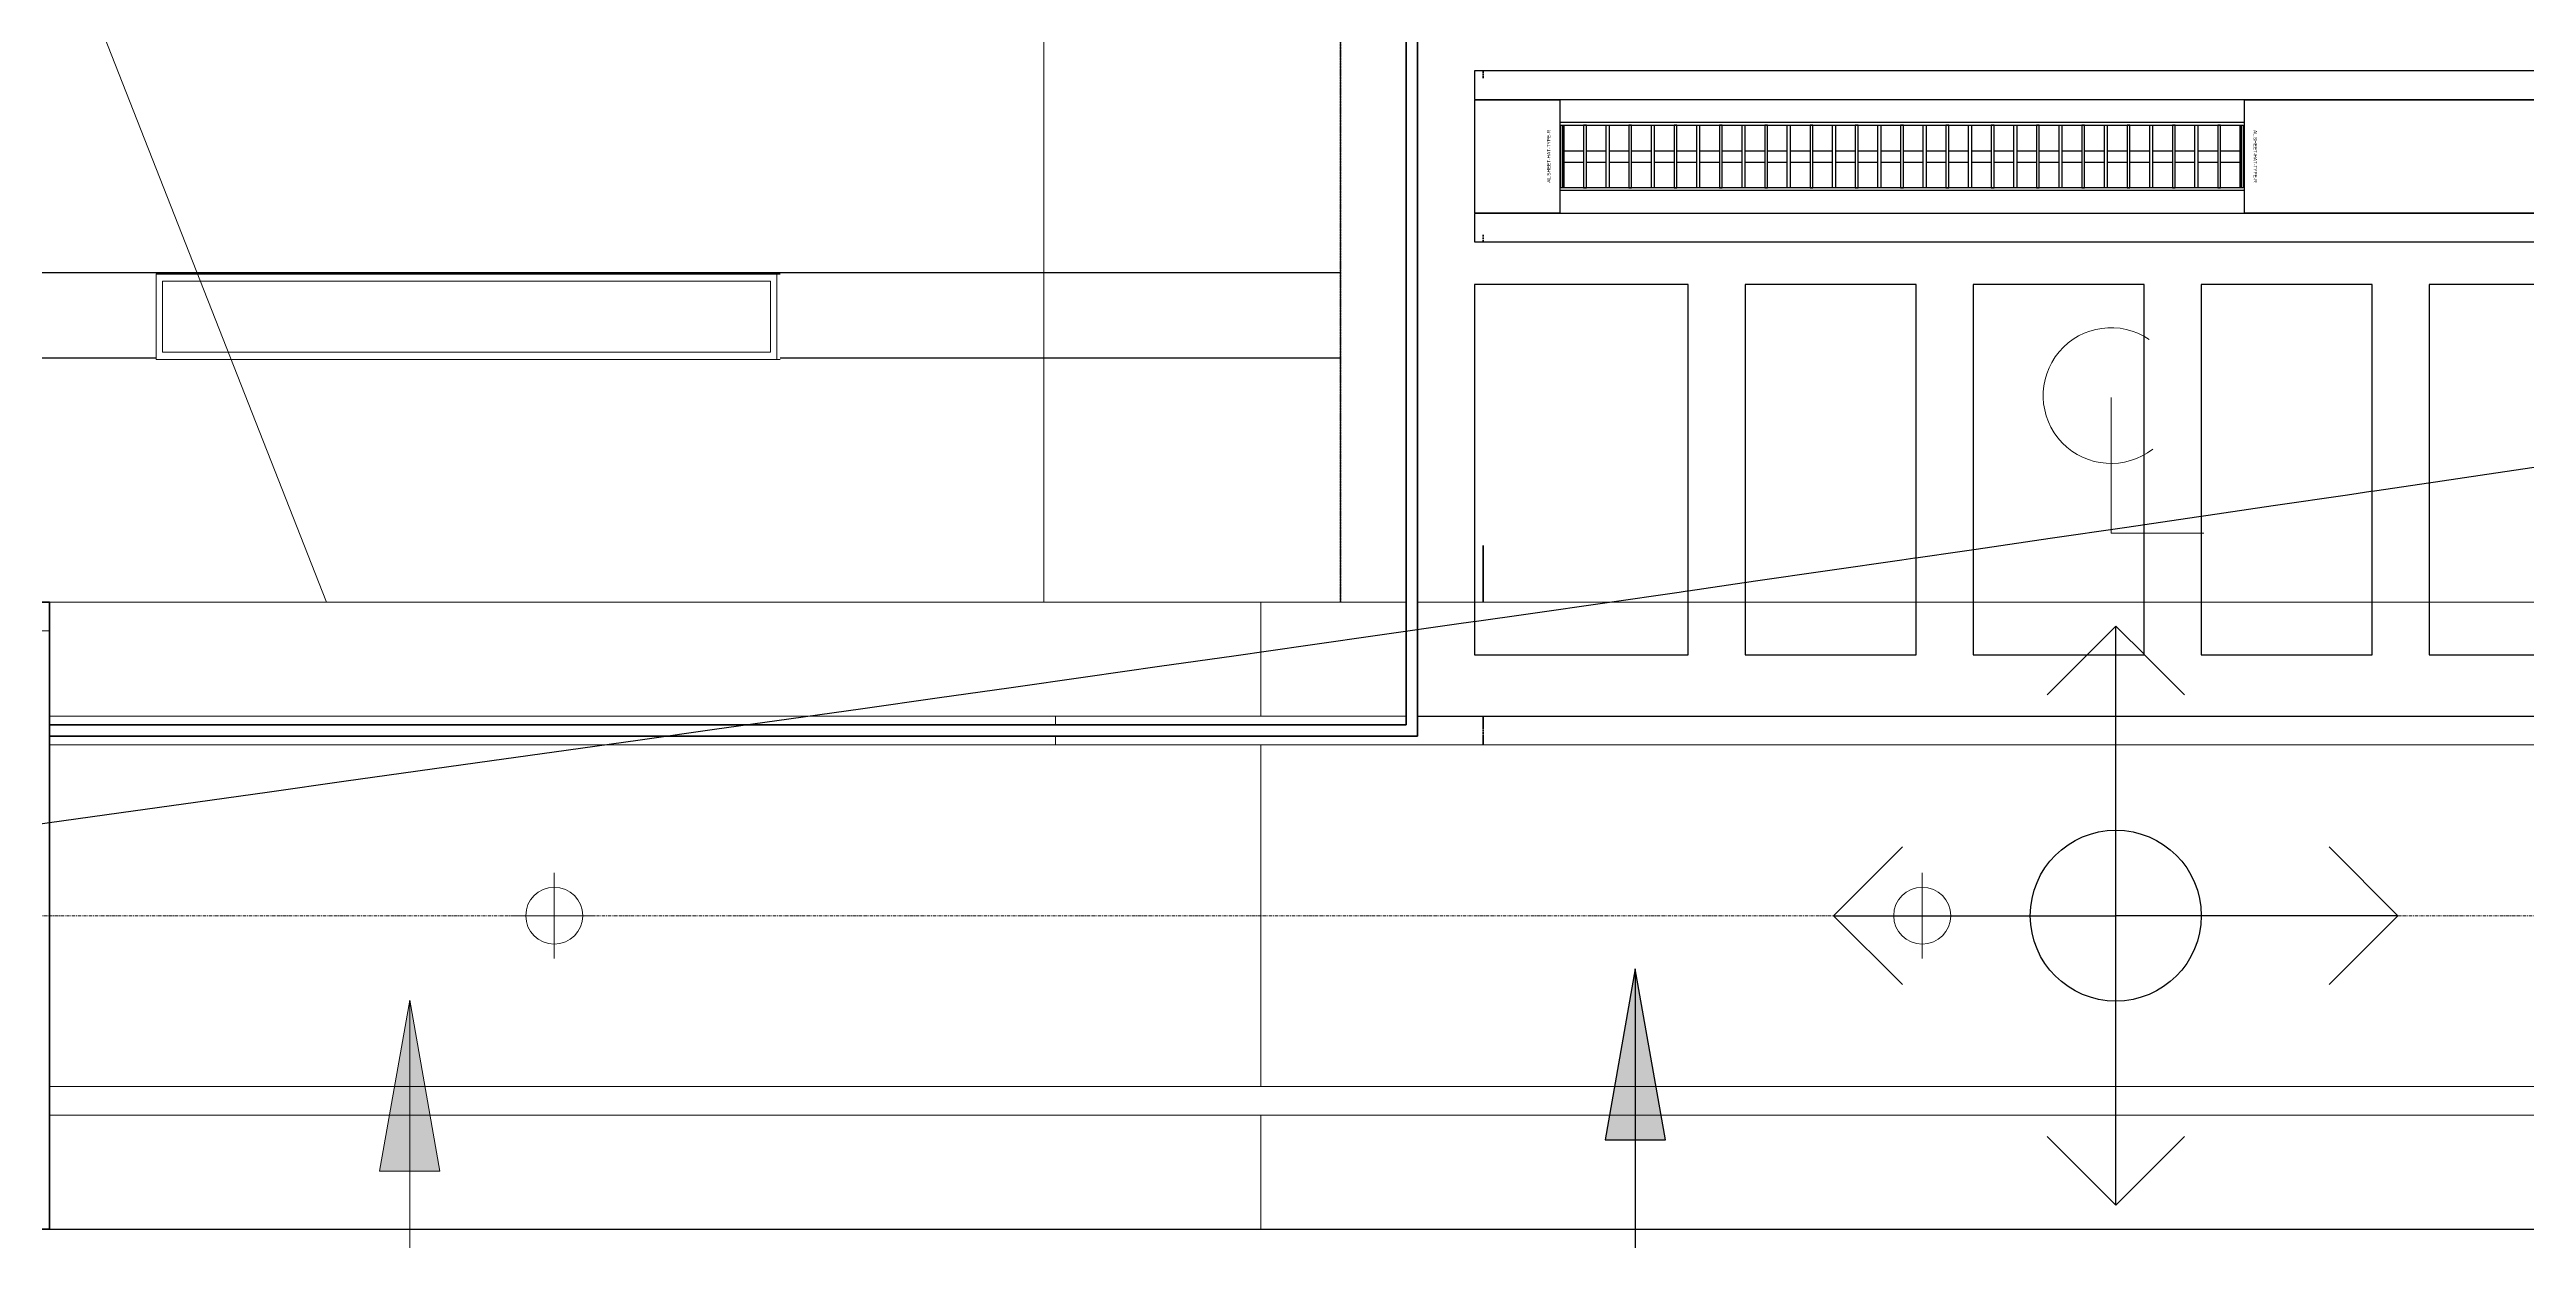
# Model space of a CAD drawing. Header units: millimetres. Extents: x -853228 to -744682, y -17776 to 32484.
# Drawn here: x -834707 to -830362, y 3009 to 5099 of the extents above; entities that cross this region are included whole.
import ezdxf
from ezdxf.enums import TextEntityAlignment as Align
from ezdxf.xclip import XClip

# ---------------------------------------------------------------- set-up
doc = ezdxf.new("R2010")
doc.units = ezdxf.units.MM
doc.header["$XCLIPFRAME"] = 0
doc.linetypes.add('- SOM Dash 1_8_', pattern=[4.7625, 3.175, -1.5875])
doc.linetypes.add('DPA_Grid _ Level 100', pattern=[10, 5.5, -1.6, 1.3, -1.6])
for name, color, linetype in [('000 - WIPEOUT', 250, 'Continuous'), ('001 - ASCESSORIES', 251, 'Continuous'), ('008 - LIGHTING', 1, 'Continuous'), ('A04_TUBE SERIES', 2, 'Continuous'), ('A11_ALU.SOLID SHEET', 2, 'Continuous')]:
    doc.layers.add(name, color=color, linetype=linetype)
for name, color, linetype, lineweight in [('A-ANNO-NOTE', 3, 'Continuous', 25), ('A-CLNG', 2, 'Continuous', 9), ('A-CLNG-PATT', 2, 'Continuous', 9), ('A-DETL-GENF', 2, 'Continuous', 9), ('A-GLAZ-CURT', 2, 'Continuous', 9), ('A-WALL-FNSH', 2, 'Continuous', 35), ('E-LITE-EQPM', 2, 'Continuous', 9), ('G-ANNO-TEXT', 3, 'Continuous', 9), ('I-WALL-E', 2, 'Continuous', 35), ('S-GRID', 251, 'Continuous', 9), ('WALL-E', 2, 'Continuous', 9)]:
    doc.layers.add(name, color=color, linetype=linetype, lineweight=lineweight)

# ---------------------------------------------------------------- blocks, each defined once
blk = doc.blocks.new('L1_1_FLUORESCENT W DISFUSSER - 1195L x 595W x 85H - 36W-17030651-4281-01 ENLARGED LOWER PLATFORM LEVEL - REFLECTED CEILING PLAN - SHEET 2')
at = {"layer": 'E-LITE-EQPM'}
for p, q in [((-834520.2, 5936.4), (-834520.2, 6086.4)), ((-834520.2, 6086.4), (-833431.6, 6086.4)), ((-834520.2, 6086.4), (-834514.3, 6086.4)), ((-834520.2, 6086.4), (-834520.2, 5936.4)), ((-833431.6, 6086.4), (-834520.2, 6086.4)), ((-833431.6, 6086.4), (-833431.6, 5936.4)), ((-833425.7, 6086.4), (-833431.6, 6086.4)), ((-833431.6, 5936.4), (-833431.6, 6086.4)), ((-834509.2, 5949.1), (-834509.2, 6073.7)), ((-834509.2, 6073.7), (-833442.6, 6073.7)), ((-834509.2, 6073.7), (-834506, 6073.7)), ((-833442.6, 6073.7), (-834509.2, 6073.7)), ((-834509.2, 6073.7), (-834509.2, 5949.1)), ((-834509.2, 6073.7), (-834503.3, 6073.7)), ((-834509.2, 6073.7), (-834509.2, 5949.1)), ((-833442.6, 6073.7), (-834509.2, 6073.7)), ((-833442.6, 6073.7), (-834506, 6073.7)), ((-833442.6, 6073.7), (-833442.6, 5949.1)), ((-833442.6, 5949.1), (-833442.6, 6073.7)), ((-833442.6, 5949.1), (-833442.6, 6073.7)), ((-833431.6, 5936.4), (-834520.2, 5936.4)), ((-834520.2, 5936.4), (-834514.3, 5936.4)), ((-834520.2, 5936.4), (-833431.6, 5936.4)), ((-833442.6, 5949.1), (-834509.2, 5949.1)), ((-834509.2, 5949.1), (-834506, 5949.1)), ((-834509.2, 5949.1), (-833442.6, 5949.1)), ((-834509.2, 5949.1), (-834503.3, 5949.1)), ((-834509.2, 5949.1), (-833442.6, 5949.1)), ((-834506, 5949.1), (-833442.6, 5949.1)), ((-833431.6, 5936.4), (-833425.7, 5936.4))]:
    blk.add_line(p, q, dxfattribs=at)
blk = doc.blocks.new('Arrow-Stair_Ramp-Direction _EWP-Down_ - Arrow Stair Line-18595492-4281-01 ENLARGED LOWER PLATFORM LEVEL - REFLECTED CEILING PLAN - SHEET 2')
at = {"layer": 'A-DETL-GENF', "lineweight": 9}
for q in [(953.7, 2632.5), (-304.8, 750), (954, -1132.5)]:
    blk.add_line((1693.2, 750), q, dxfattribs=at)
blk.add_circle((-304.8, 750), 30, dxfattribs=at)
blk = doc.blocks.new('M_Centreline - Centreline-12570908-4281-01 ENLARGED LOWER PLATFORM LEVEL - REFLECTED CEILING PLAN - SHEET 2')
at = {"layer": 'A-ANNO-NOTE', "lineweight": 18}
for p, q in [((-0.011, 0.592), (-0.011, -1.789)), ((-0.011, -1.789), (1.619, -1.789))]:
    blk.add_line(p, q, dxfattribs=at)
blk.add_arc((-0.011, 0.627), 1.191, 55.7755, 308.0372, dxfattribs=at)
blk = doc.blocks.new('DPA_AN_Setting out - Center-8732820-4281-01 ENLARGED LOWER PLATFORM LEVEL - REFLECTED CEILING PLAN - SHEET 2')
at = {"layer": 'A-ANNO-NOTE'}
for p, q in [((-1.206, 3.877), (0, 5.083)), ((1.206, 3.877), (0, 5.083)), ((0, 0), (0, 5.083)), ((-3.744, 1.206), (-4.95, 0)), ((3.744, 1.206), (4.95, 0)), ((-3.744, -1.206), (-4.95, 0)), ((-4.95, 0), (0, 0)), ((4.95, 0), (0, 0)), ((3.744, -1.206), (4.95, 0)), ((0, -5.083), (0, 0)), ((-1.206, -3.877), (0, -5.083)), ((1.206, -3.877), (0, -5.083))]:
    blk.add_line(p, q, dxfattribs=at)
blk.add_circle((0, 0), 1.5, dxfattribs=at)
blk = doc.blocks.new('*U393')
at = {"layer": 'S-GRID', "linetype": 'DPA_Grid _ Level 100'}
blk.add_line((22800, 0), (-50209.7, 0), dxfattribs=at)
blk = doc.blocks.new('Ceilings 41 - Ceilings 41-4377374-4281-01 ENLARGED LOWER PLATFORM LEVEL - REFLECTED CEILING PLAN - SHEET 2')
at = {"layer": 'A-CLNG'}
for p, q in [((-834957.9, 4079), (-837007.4, 4079)), ((-837007.4, 4079), (-834707.3, 4079)), ((-834707.3, 4079), (-834957.9, 4079))]:
    blk.add_line(p, q, dxfattribs=at)
blk = doc.blocks.new('System Panel - DPA-AR_Metal Ceiling Rectangular Panel-V16-4281-01 ENLARGED LOWER PLATFORM LEVEL - REFLECTED CEILING PLAN - SHEET 2')
at = {"layer": 'A-GLAZ-CURT'}
for p, q in [((-814257.4, 4129), (-816382.4, 4129)), ((-816382.4, 4129), (-816382.4, 3929)), ((-816382.4, 3929), (-816382.4, 4129)), ((-816382.4, 4129), (-814257.4, 4129)), ((-814257.4, 3929), (-814257.4, 4129)), ((-814257.4, 4129), (-814257.4, 3929)), ((-816382.4, 3929), (-814257.4, 3929)), ((-814257.4, 3929), (-816382.4, 3929))]:
    blk.add_line(p, q, dxfattribs=at)
blk = doc.blocks.new('System Panel - DPA-AR_Metal Ceiling Rectangular Panel-V19-4281-01 ENLARGED LOWER PLATFORM LEVEL - REFLECTED CEILING PLAN - SHEET 2')
at = {"layer": 'A-GLAZ-CURT'}
for p, q in [((-832327.4, 4129), (-832582.3, 4129)), ((-832582.3, 4129), (-832582.3, 3929)), ((-832582.3, 3929), (-832582.3, 4129)), ((-832582.3, 4129), (-832327.4, 4129)), ((-830182.3, 4129), (-832307.4, 4129)), ((-832307.4, 4129), (-830182.3, 4129)), ((-830182.3, 3929), (-830182.3, 4129)), ((-830182.3, 4129), (-830182.3, 3929)), ((-832582.3, 3929), (-832327.4, 3929)), ((-832327.4, 3929), (-832582.3, 3929)), ((-832307.4, 3929), (-830182.3, 3929)), ((-830182.3, 3929), (-832307.4, 3929))]:
    blk.add_line(p, q, dxfattribs=at)
blk = doc.blocks.new('System Panel - DPA-AR_Metal Ceiling Rectangular Panel-V15-4281-01 ENLARGED LOWER PLATFORM LEVEL - REFLECTED CEILING PLAN - SHEET 2')
at = {"layer": 'A-GLAZ-CURT'}
for p, q in [((-816382.4, 4129), (-818782.4, 4129)), ((-818782.4, 4129), (-818782.4, 3929)), ((-818782.4, 3929), (-818782.4, 4129)), ((-818782.4, 4129), (-816382.4, 4129)), ((-816382.4, 3929), (-816382.4, 4129)), ((-816382.4, 4129), (-816382.4, 3929)), ((-818782.4, 3929), (-816382.4, 3929)), ((-816382.4, 3929), (-818782.4, 3929))]:
    blk.add_line(p, q, dxfattribs=at)
blk = doc.blocks.new('System Panel - DPA-AR_Metal Ceiling Rectangular Panel-V18-4281-01 ENLARGED LOWER PLATFORM LEVEL - REFLECTED CEILING PLAN - SHEET 2')
at = {"layer": 'A-GLAZ-CURT'}
for p, q in [((-814257.4, 3879), (-816382.4, 3879)), ((-816382.4, 3879), (-816382.4, 3279)), ((-816382.4, 3279), (-816382.4, 3879)), ((-816382.4, 3879), (-814257.4, 3879)), ((-814257.4, 3279), (-814257.4, 3879)), ((-814257.4, 3879), (-814257.4, 3279)), ((-816382.4, 3279), (-814257.4, 3279)), ((-814257.4, 3279), (-816382.4, 3279))]:
    blk.add_line(p, q, dxfattribs=at)
blk = doc.blocks.new('System Panel - DPA-AR_Metal Ceiling Rectangular Panel-13139299-4281-01 ENLARGED LOWER PLATFORM LEVEL - REFLECTED CEILING PLAN - SHEET 2')
at = {"layer": 'A-GLAZ-CURT'}
for p, q in [((-818782.4, 3879), (-821182.4, 3879)), ((-821182.4, 3879), (-821182.4, 3279)), ((-821182.4, 3279), (-821182.4, 3879)), ((-821182.4, 3879), (-818782.4, 3879)), ((-818782.4, 3279), (-818782.4, 3879)), ((-818782.4, 3879), (-818782.4, 3279)), ((-821182.4, 3279), (-818782.4, 3279)), ((-818782.4, 3279), (-821182.4, 3279))]:
    blk.add_line(p, q, dxfattribs=at)
blk = doc.blocks.new('*U516')
at = {"layer": 'A-CLNG'}
for p, q in [((-31280.3, 550), (-31280.3, 4315)), ((-31280.3, 4315), (-31280.3, 550)), ((-31280.3, 4314.9), (-31280.3, 550)), ((-31280.3, 550), (-31280.3, 4314.9)), ((-30760, 550), (-30760, 4314.9)), ((-30760, 4314.9), (-30760, 550)), ((-31280.3, 550), (-30760, 550)), ((-30760, 550), (-31280.3, 550))]:
    blk.add_line(p, q, dxfattribs=at)
blk.add_blockref('Ceilings 41 - Ceilings 41-4377374-4281-01 ENLARGED LOWER PLATFORM LEVEL - REFLECTED CEILING PLAN - SHEET 2', (801682.4, -3579), dxfattribs=at)
at = {"layer": 'A-GLAZ-CURT'}
for name, p in [('System Panel - DPA-AR_Metal Ceiling Rectangular Panel-V16-4281-01 ENLARGED LOWER PLATFORM LEVEL - REFLECTED CEILING PLAN - SHEET 2', (783357.4, -3579)), ('System Panel - DPA-AR_Metal Ceiling Rectangular Panel-V19-4281-01 ENLARGED LOWER PLATFORM LEVEL - REFLECTED CEILING PLAN - SHEET 2', (801682.4, -3579)), ('System Panel - DPA-AR_Metal Ceiling Rectangular Panel-V18-4281-01 ENLARGED LOWER PLATFORM LEVEL - REFLECTED CEILING PLAN - SHEET 2', (783357.4, -3579)), ('System Panel - DPA-AR_Metal Ceiling Rectangular Panel-13139299-4281-01 ENLARGED LOWER PLATFORM LEVEL - REFLECTED CEILING PLAN - SHEET 2', (790282.4, -3579)), ('System Panel - DPA-AR_Metal Ceiling Rectangular Panel-V16-4281-01 ENLARGED LOWER PLATFORM LEVEL - REFLECTED CEILING PLAN - SHEET 2', (783357.4, -4479)), ('System Panel - DPA-AR_Metal Ceiling Rectangular Panel-V15-4281-01 ENLARGED LOWER PLATFORM LEVEL - REFLECTED CEILING PLAN - SHEET 2', (787882.4, -4479))]:
    blk.add_blockref(name, p, dxfattribs=at)
blk = doc.blocks.new('LGF_DL_SAA_LowPower_DL1a - LGF_DL_SAA_LowPower_DL1a-8832329-4180-01 LOWER PLATFORM LEVEL - REFLECTED CEILING PLAN')
at = {"layer": 'A-DETL-GENF'}
for p, q in [((0, 75), (0, -75)), ((72.5, 0), (-72.5, 0))]:
    blk.add_line(p, q, dxfattribs=at)
blk.add_circle((0, 0), 50, dxfattribs=at)
blk = doc.blocks.new('L1_1_FLUORESCENT W DISFUSSER - 1195L x 595W x 85H - 36W-17030651-4180-01 LOWER PLATFORM LEVEL - REFLECTED CEILING PLAN')
at = {"layer": 'E-LITE-EQPM'}
for p, q in [((-834520.2, 5936.4), (-834520.2, 6086.4)), ((-834520.2, 6086.4), (-833431.6, 6086.4)), ((-834520.2, 6086.4), (-834514.3, 6086.4)), ((-834520.2, 6086.4), (-834520.2, 5936.4)), ((-833431.6, 6086.4), (-834520.2, 6086.4)), ((-833431.6, 6086.4), (-833431.6, 5936.4)), ((-833425.7, 6086.4), (-833431.6, 6086.4)), ((-833431.6, 5936.4), (-833431.6, 6086.4)), ((-834509.2, 5949.1), (-834509.2, 6073.7)), ((-834509.2, 6073.7), (-833442.6, 6073.7)), ((-833442.6, 6073.7), (-834509.2, 6073.7)), ((-834509.2, 6073.7), (-834509.2, 5949.1)), ((-834509.2, 6073.7), (-834503.3, 6073.7)), ((-834509.2, 6073.7), (-834509.2, 5949.1)), ((-833442.6, 6073.7), (-834509.2, 6073.7)), ((-833442.6, 6073.7), (-834506, 6073.7)), ((-833442.6, 6073.7), (-833442.6, 5949.1)), ((-833442.6, 5949.1), (-833442.6, 6073.7)), ((-833442.6, 5949.1), (-833442.6, 6073.7)), ((-833431.6, 5936.4), (-834520.2, 5936.4)), ((-834520.2, 5936.4), (-834514.3, 5936.4)), ((-834520.2, 5936.4), (-833431.6, 5936.4)), ((-833442.6, 5949.1), (-834509.2, 5949.1)), ((-834509.2, 5949.1), (-833442.6, 5949.1)), ((-834509.2, 5949.1), (-834503.3, 5949.1)), ((-834509.2, 5949.1), (-833442.6, 5949.1)), ((-834506, 5949.1), (-833442.6, 5949.1)), ((-833431.6, 5936.4), (-833425.7, 5936.4))]:
    blk.add_line(p, q, dxfattribs=at)
blk = doc.blocks.new('C-1-PP19-AR-4180-01-B_20250908-040939_EXDOWNLIGHT')
at = {"layer": 'E-LITE-EQPM'}
blk.add_blockref('L1_1_FLUORESCENT W DISFUSSER - 1195L x 595W x 85H - 36W-17030651-4180-01 LOWER PLATFORM LEVEL - REFLECTED CEILING PLAN', (744682.4, -4960.4), dxfattribs=at)
at = {"layer": 'E-LITE-EQPM', "extrusion": (0, 0, -1), "rotation": 180}
for p in [(89139.5, 0), (86739.5, 0)]:
    blk.add_blockref('LGF_DL_SAA_LowPower_DL1a - LGF_DL_SAA_LowPower_DL1a-8832329-4180-01 LOWER PLATFORM LEVEL - REFLECTED CEILING PLAN', p, dxfattribs=at)
blk = doc.blocks.new('*U911')
at = {"color": 3}
for points in [[(-325, 5150), (325, 5150), (325, 4850), (-325, 4850)], [(-325, 4750), (325, 4750), (325, 4450), (-325, 4450)], [(-325, 4350), (325, 4350), (325, 4050), (-325, 4050)], [(-325, 3950), (325, 3950), (325, 3650), (-325, 3650)]]:
    blk.add_wipeout(points, dxfattribs=at).dxf.layer = '000 - WIPEOUT'
at = {"layer": 'A11_ALU.SOLID SHEET', "color": 0, "linetype": 'ByBlock'}
for points in [[(-325, 4850), (325, 4850), (325, 5150), (-325, 5150)], [(-325, 4450), (325, 4450), (325, 4750), (-325, 4750)], [(-325, 4050), (325, 4050), (325, 4350), (-325, 4350)], [(-325, 3650), (325, 3650), (325, 3950), (-325, 3950)]]:
    blk.add_lwpolyline(points, close=True, dxfattribs=at)
blk = doc.blocks.new('*U923')
at = {"layer": 'Defpoints'}
blk.add_point((0, 0), dxfattribs=at)
blk.add_wipeout([(325, 250), (325, 625), (-325, 625), (-325, 250)]).dxf.layer = '000 - WIPEOUT'
at = {"layer": 'A11_ALU.SOLID SHEET', "color": 0}
blk.add_lwpolyline([(325, 250), (325, 625), (-325, 625), (-325, 250)], close=True, dxfattribs=at)
at = {"layer": 'Defpoints'}
blk.add_point((0, 400), dxfattribs=at)
blk = doc.blocks.new('*U627')
at = {"color": 1}
blk.add_wipeout([(600, -60), (-600, -60), (-600, 60), (600, 60)], dxfattribs=at).dxf.layer = '000 - WIPEOUT'
at = {"layer": '001 - ASCESSORIES', "color": 0}
blk.add_lwpolyline([(600, -60), (-600, -60), (-600, 60), (600, 60)], close=True, dxfattribs=at)
at = {"layer": '001 - ASCESSORIES'}
for points in [[(-593.5, -55), (-598.5, -55), (-598.5, 55), (-593.5, 55)], [(595, -55), (-595, -55), (-595, 55), (595, 55)], [(-558.8, -55), (-553.8, -55), (-553.8, 55), (-558.8, 55)], [(-514, -55), (-519, -55), (-519, 55), (-514, 55)], [(-479.3, -55), (-474.3, -55), (-474.3, 55), (-479.3, 55)], [(-434.6, -55), (-439.6, -55), (-439.6, 55), (-434.6, 55)], [(-399.8, -55), (-394.8, -55), (-394.8, 55), (-399.8, 55)], [(-355.1, -55), (-360.1, -55), (-360.1, 55), (-355.1, 55)], [(-320.4, -55), (-315.4, -55), (-315.4, 55), (-320.4, 55)], [(-275.6, -55), (-280.6, -55), (-280.6, 55), (-275.6, 55)], [(-240.9, -55), (-235.9, -55), (-235.9, 55), (-240.9, 55)], [(-196.2, -55), (-201.2, -55), (-201.2, 55), (-196.2, 55)], [(-161.4, -55), (-156.4, -55), (-156.4, 55), (-161.4, 55)], [(-116.7, -55), (-121.7, -55), (-121.7, 55), (-116.7, 55)], [(-82, -55), (-77, -55), (-77, 55), (-82, 55)], [(-37.2, -55), (-42.2, -55), (-42.2, 55), (-37.2, 55)], [(-2.5, -55), (2.5, -55), (2.5, 55), (-2.5, 55)], [(42.2, -55), (37.2, -55), (37.2, 55), (42.2, 55)], [(77, -55), (82, -55), (82, 55), (77, 55)], [(121.7, -55), (116.7, -55), (116.7, 55), (121.7, 55)], [(156.4, -55), (161.4, -55), (161.4, 55), (156.4, 55)], [(201.2, -55), (196.2, -55), (196.2, 55), (201.2, 55)], [(235.9, -55), (240.9, -55), (240.9, 55), (235.9, 55)], [(280.6, -55), (275.6, -55), (275.6, 55), (280.6, 55)], [(315.4, -55), (320.4, -55), (320.4, 55), (315.4, 55)], [(360.1, -55), (355.1, -55), (355.1, 55), (360.1, 55)], [(394.8, -55), (399.8, -55), (399.8, 55), (394.8, 55)], [(439.6, -55), (434.6, -55), (434.6, 55), (439.6, 55)], [(474.3, -55), (479.3, -55), (479.3, 55), (474.3, 55)], [(519, -55), (514, -55), (514, 55), (519, 55)], [(553.8, -55), (558.8, -55), (558.8, 55), (553.8, 55)], [(598.5, -55), (593.5, -55), (593.5, 55), (598.5, 55)]]:
    blk.add_lwpolyline(points, close=True, dxfattribs=at)
for points in [[(-593.5, 10), (-558.8, 10)], [(-553.8, 10), (-519, 10)], [(-514, 10), (-479.3, 10)], [(-474.3, 10), (-439.6, 10)], [(-434.6, 10), (-399.8, 10)], [(-394.8, 10), (-360.1, 10)], [(-355.1, 10), (-320.4, 10)], [(-315.4, 10), (-280.6, 10)], [(-275.6, 10), (-240.9, 10)], [(-235.9, 10), (-201.2, 10)], [(-196.2, 10), (-161.4, 10)], [(-156.4, 10), (-121.7, 10)], [(-116.7, 10), (-82, 10)], [(-77, 10), (-42.2, 10)], [(-37.2, 10), (-2.5, 10)], [(2.5, 10), (37.2, 10)], [(42.2, 10), (77, 10)], [(82, 10), (116.7, 10)], [(121.7, 10), (156.4, 10)], [(161.4, 10), (196.2, 10)], [(201.2, 10), (235.9, 10)], [(240.9, 10), (275.6, 10)], [(280.6, 10), (315.4, 10)], [(320.4, 10), (355.1, 10)], [(360.1, 10), (394.8, 10)], [(399.8, 10), (434.6, 10)], [(439.6, 10), (474.3, 10)], [(479.3, 10), (514, 10)], [(519, 10), (553.8, 10)], [(558.8, 10), (593.5, 10)], [(-593.5, -10), (-558.8, -10)], [(-553.8, -10), (-519, -10)], [(-514, -10), (-479.3, -10)], [(-474.3, -10), (-439.6, -10)], [(-434.6, -10), (-399.8, -10)], [(-394.8, -10), (-360.1, -10)], [(-355.1, -10), (-320.4, -10)], [(-315.4, -10), (-280.6, -10)], [(-275.6, -10), (-240.9, -10)], [(-235.9, -10), (-201.2, -10)], [(-196.2, -10), (-161.4, -10)], [(-156.4, -10), (-121.7, -10)], [(-116.7, -10), (-82, -10)], [(-77, -10), (-42.2, -10)], [(-37.2, -10), (-2.5, -10)], [(2.5, -10), (37.2, -10)], [(42.2, -10), (77, -10)], [(82, -10), (116.7, -10)], [(121.7, -10), (156.4, -10)], [(161.4, -10), (196.2, -10)], [(201.2, -10), (235.9, -10)], [(240.9, -10), (275.6, -10)], [(280.6, -10), (315.4, -10)], [(320.4, -10), (355.1, -10)], [(360.1, -10), (394.8, -10)], [(399.8, -10), (434.6, -10)], [(439.6, -10), (474.3, -10)], [(479.3, -10), (514, -10)], [(519, -10), (553.8, -10)], [(558.8, -10), (593.5, -10)]]:
    blk.add_lwpolyline(points, dxfattribs=at)
blk = doc.blocks.new('*U919')
at = {"layer": 'A11_ALU.SOLID SHEET', "color": 0}
blk.add_lwpolyline([(150, -98.8), (150, 98.8), (0, 98.8), (0, -98.8)], close=True, dxfattribs=at)
at = {"layer": 'Defpoints', "color": 250}
blk.add_point((0, 0), dxfattribs=at)
blk.add_text('AL.SHEET-HAT-TYPE-R', height=6, rotation=270, dxfattribs=at).set_placement((15, 0), align=Align.BOTTOM_CENTER)
blk = doc.blocks.new('*U920')
at = {"layer": 'A11_ALU.SOLID SHEET', "color": 0}
blk.add_lwpolyline([(825.7, -98.8), (825.7, 98.8), (0, 98.8), (0, -98.8)], close=True, dxfattribs=at)
at = {"layer": 'Defpoints', "color": 250}
blk.add_point((0, 0), dxfattribs=at)
blk.add_text('AL.SHEET-HAT-TYPE-R', height=6, rotation=270, dxfattribs=at).set_placement((15, 0), align=Align.BOTTOM_CENTER)
blk = doc.blocks.new('*U936')
blk.add_attdef('EXTR.OVL-LENGTH_', (-25, -59.1), '', height=5)
blk.add_wipeout([(-25, 0), (25, 0), (25, 2175.7), (-25, 2175.7)]).dxf.layer = '000 - WIPEOUT'
blk.add_point((0, 0))
at = {"layer": 'A04_TUBE SERIES', "color": 0}
blk.add_lwpolyline([(-25, 0), (25, 0), (25, 2175.7), (-25, 2175.7)], close=True, dxfattribs=at)
blk = doc.blocks.new('*U937')
blk.add_attdef('EXTR.OVL-LENGTH_', (-25, -59.1), '', height=5)
blk.add_wipeout([(-25, 0), (25, 0), (25, 2175.7), (-25, 2175.7)]).dxf.layer = '000 - WIPEOUT'
blk.add_point((0, 0))
at = {"layer": 'A04_TUBE SERIES', "color": 0}
blk.add_lwpolyline([(-25, 0), (25, 0), (25, 2175.7), (-25, 2175.7)], close=True, dxfattribs=at)
blk = doc.blocks.new('*U986')
for points in [[(-87625, 350), (-76337.6, 350), (-76337.6, 4315), (-87625, 4315)], [(-107450, -550), (27650, -550), (27650, -3480), (-107450, -3480)]]:
    blk.add_lwpolyline(points, close=True)
at = {"layer": '001 - ASCESSORIES'}
blk.add_lwpolyline([(-90025, 335), (-87645, 335), (-87645, 4315), (-87625, 4315), (-87625, 315), (-90025, 315)], close=True, dxfattribs=at)
at = {"layer": 'A11_ALU.SOLID SHEET', "color": 1, "rotation": 179.9999999999998}
blk.add_blockref('*U919', (-87375, 1332.5), dxfattribs=at)
at = {"layer": 'A11_ALU.SOLID SHEET', "color": 1}
blk.add_blockref('*U920', (-86175, 1332.5), dxfattribs=at)
at = {"layer": '008 - LIGHTING'}
blk.add_blockref('*U627', (-86775, 1332.5), dxfattribs=at)
at = {"layer": 'A04_TUBE SERIES', "linetype": 'ByBlock'}
for name, p, rotation in [('*U936', (-85349.3, 1457.5), 90), ('*U937', (-85349.3, 1207.5), 89.99999999997452)]:
    blk.add_blockref(name, p, dxfattribs=dict(at, rotation=rotation))
at = {"layer": 'A11_ALU.SOLID SHEET', "linetype": 'ByBlock', "rotation": 90}
blk.add_blockref('*U911', (-81900, 782.5), dxfattribs=at)
blk.add_blockref('*U923', (-86900, 782.5), dxfattribs=at)

msp = doc.modelspace()

# ---------------------------------------------------------------- block references
ref = msp.add_blockref('*U986', (-744682.4, 3579))
XClip(ref).set_block_clipping_path([(-104690.1238047113, -9620.0077451946), (-34092.6543255158, 14393.0014498748)])

# ---------------------------------------------------------------- next in the draw order: hatches: boundary and pattern name
at = {"layer": 'A-ANNO-NOTE'}
msp.add_hatch(color=256, dxfattribs=at).paths.add_polyline_path([(-831925.5, 3485.6), (-831978.4, 3185.6), (-831872.6, 3185.6)])
at = {"layer": 'A-CLNG-PATT', "lineweight": 25}
h = msp.add_hatch(dxfattribs=at)
h.set_pattern_fill('FP_6', color=256, style=0, pattern_type=2)
h.set_pattern_definition([(180, (-614721.4, 5305), (-5e-13, -4414), [3117.69, 0]), (0, (-617839, 4705), (0, -4414), [3117.69, 0]), (90, (-614721.4, 3805), (3117.69, -2e-13), [4414, 0]), (90, (-617839, 3805), (3117.69, -2e-13), [4414, 0]), (180, (-614721.4, 5937), (-5e-13, -4414), [3117.69, 0]), (0, (-617839, 5455), (0, -4414), [3117.69, 0]), (180, (-614721.4, 6087), (-5e-13, -4414), [3117.69, 0]), (0, (-617839, 3955), (0, -4414), [3117.69, 0]), (0, (-617839, 4555), (0, -4414), [3117.69, 0]), (180, (-614721.4, 6569), (-5e-13, -4414), [3117.69, 0]), (180, (-614721.4, 6719), (-5e-13, -4414), [3117.69, 0]), (180, (-614721.4, 8069), (-5e-13, -4414), [3117.69, 0]), (0, (-617839, 7469), (0, -4414), [3117.69, 0]), (0, (-617839, 7319), (0, -4414), [3117.69, 0])])
h.paths.add_polyline_path([(-834707.4, 4128.8), (-832962.7, 4129), (-832962.7, 7894), (-834960.7, 7894), (-834960.7, 4129), (-834707.4, 4129)])
h.paths.add_polyline_path([(-833425.7, 4555), (-834520.2, 4555), (-834520.2, 4705), (-833425.7, 4705), (-833425.7, 4567.7)])
h.paths.add_polyline_path([(-833425.7, 5936.4), (-834520.2, 5936.4), (-834520.2, 6086.4), (-833425.7, 6086.4), (-833425.7, 5949.1)])
h.paths.add_polyline_path([(-834506, 7319), (-834517, 7319), (-834517, 7469), (-833423.3, 7469), (-833423.3, 7319), (-833929.3, 7319)])
h = msp.add_hatch(dxfattribs=at)
h.set_pattern_fill('FP_8', color=256, style=0, pattern_type=2)
h.set_pattern_definition([(180, (-832442.4, 5305), (-5e-13, -4414), [3600, 0]), (0, (-836042.4, 4705), (0, -4414), [3600, 0]), (90, (-832442.4, 3805), (3600, -2e-13), [4414, 0]), (90, (-836042.4, 3805), (3600, -2e-13), [4414, 0]), (180, (-832442.4, 5937), (-5e-13, -4414), [3600, 0]), (0, (-836042.4, 5455), (0, -4414), [3600, 0]), (180, (-832442.4, 6087), (-5e-13, -4414), [3600, 0]), (0, (-836042.4, 3955), (0, -4414), [3600, 0]), (0, (-836042.4, 4555), (0, -4414), [3600, 0]), (180, (-832442.4, 6569), (-5e-13, -4414), [3600, 0]), (180, (-832442.4, 6719), (-5e-13, -4414), [3600, 0]), (180, (-832442.4, 8069), (-5e-13, -4414), [3600, 0]), (0, (-836042.4, 7469), (0, -4414), [3600, 0]), (0, (-836042.4, 7319), (0, -4414), [3600, 0])])
h.paths.add_polyline_path([(-832442.4, 4129), (-832442.4, 7894), (-832962.7, 7894), (-832962.7, 4129)])
at = {"layer": 'G-ANNO-TEXT'}
msp.add_hatch(color=7, dxfattribs=at).paths.add_polyline_path([(-834075.5, 3430.8), (-834128.4, 3130.8), (-834022.6, 3130.8)])

# ---------------------------------------------------------------- next in the draw order: linework, layer by layer
msp.add_spline([(-835882.4, 3579), (-801682.4, 12088.5), (-758836, 27096.5), (-744682.4, 3579)], degree=3)
at = {"layer": 'A-ANNO-NOTE'}
for p, q in [((-831925.5, 3485.6), (-831978.4, 3185.6)), ((-831872.6, 3185.6), (-831925.5, 3485.6)), ((-831925.5, 3485.6), (-831925.5, -2782.5)), ((-831978.4, 3185.6), (-831872.6, 3185.6))]:
    msp.add_line(p, q, dxfattribs=at)
at = {"layer": 'A-WALL-FNSH', "color": 250}
for p, q in [((-836692.4, 4129), (-834707.4, 4129)), ((-834707.4, 4129), (-834707.4, 4079)), ((-834707.4, 4079), (-834707.4, 3079)), ((-834707.4, 3079), (-834707.4, 3029)), ((-834707.4, 3029), (-835072.3, 3029))]:
    msp.add_line(p, q, dxfattribs=at)
at = {"layer": 'G-ANNO-TEXT', "color": 10}
for p, q in [((-834075.5, 3430.8), (-834128.4, 3130.8)), ((-834022.6, 3130.8), (-834075.5, 3430.8)), ((-834075.5, 3430.8), (-834075.5, -2816.2)), ((-834128.4, 3130.8), (-834022.6, 3130.8))]:
    msp.add_line(p, q, dxfattribs=at)
at = {"layer": 'I-WALL-E', "color": 8, "linetype": '- SOM Dash 1_8_'}
for p, q in [((-832442.4, 7894), (-832442.4, 4129)), ((-832442.4, 4129), (-832442.4, 7894)), ((-832192.4, 5061.5), (-832192.4, 5049)), ((-832192.4, 5049), (-832192.4, 5061.5)), ((-832192.4, 4774), (-832192.4, 4761.3)), ((-832192.4, 4761.3), (-832192.4, 4774)), ((-832192.4, 4228.8), (-832192.4, 4129)), ((-832192.4, 4129), (-832192.4, 4228.8)), ((-832192.4, 3929), (-832192.4, 3879)), ((-832192.4, 3879), (-832192.4, 3929))]:
    msp.add_line(p, q, dxfattribs=at)
at = {"layer": 'I-WALL-E'}
for p, q in [((-832327.4, 7894), (-832327.4, 3914)), ((-832327.4, 4129), (-832327.4, 7894)), ((-832307.4, 7894), (-832307.4, 4129)), ((-832307.4, 3914), (-832307.4, 7894)), ((-832327.4, 3914), (-834707.4, 3914)), ((-834707.4, 3894), (-834707.4, 3914)), ((-832942.4, 3914), (-832327.4, 3914)), ((-832327.4, 3914), (-832327.4, 3929)), ((-832307.4, 3929), (-832307.4, 3914)), ((-832307.4, 3914), (-832307.4, 3894)), ((-832307.4, 3894), (-832307.4, 3914)), ((-834707.4, 3894), (-832307.4, 3894)), ((-832307.4, 3894), (-832942.4, 3894))]:
    msp.add_line(p, q, dxfattribs=at)
at = {"layer": 'WALL-E'}
for p, q in [((-834707.3, 4079), (-837007.4, 4079)), ((-837007.4, 4079), (-834707.3, 4079)), ((-832942.4, 3929), (-832942.4, 3914)), ((-834707.4, 3879), (-832942.4, 3879)), ((-832942.4, 3894), (-832942.4, 3879))]:
    msp.add_line(p, q, dxfattribs=at)

# ---------------------------------------------------------------- next in the draw order: block references
for name in ['*U393', '*U516']:
    msp.add_blockref(name, (-801682.4, 3579))
ref = msp.add_blockref('C-1-PP19-AR-4180-01-B_20250908-040939_EXDOWNLIGHT', (-744682.4, 3579))
XClip(ref).set_block_clipping_path([(-104690.1238047113, -9620.0077451946), (-34092.6543255158, 14393.0014498748)])
at = {"layer": 'A-ANNO-NOTE', "xscale": 100, "yscale": 100, "zscale": 100}
for name, p in [('M_Centreline - Centreline-12570908-4281-01 ENLARGED LOWER PLATFORM LEVEL - REFLECTED CEILING PLAN - SHEET 2', (-831089.6, 4429)), ('DPA_AN_Setting out - Center-8732820-4281-01 ENLARGED LOWER PLATFORM LEVEL - REFLECTED CEILING PLAN - SHEET 2', (-831082.3, 3579))]:
    msp.add_blockref(name, p, dxfattribs=at)
at = {"layer": 'A-DETL-GENF', "rotation": 180}
msp.add_blockref('Arrow-Stair_Ramp-Direction _EWP-Down_ - Arrow Stair Line-18595492-4281-01 ENLARGED LOWER PLATFORM LEVEL - REFLECTED CEILING PLAN - SHEET 2', (-833267.5, 6761.5), dxfattribs=at)
at = {"layer": 'E-LITE-EQPM'}
msp.add_blockref('L1_1_FLUORESCENT W DISFUSSER - 1195L x 595W x 85H - 36W-17030651-4281-01 ENLARGED LOWER PLATFORM LEVEL - REFLECTED CEILING PLAN - SHEET 2', (0, -1381.3), dxfattribs=at)

doc.saveas('drawing.dxf')
